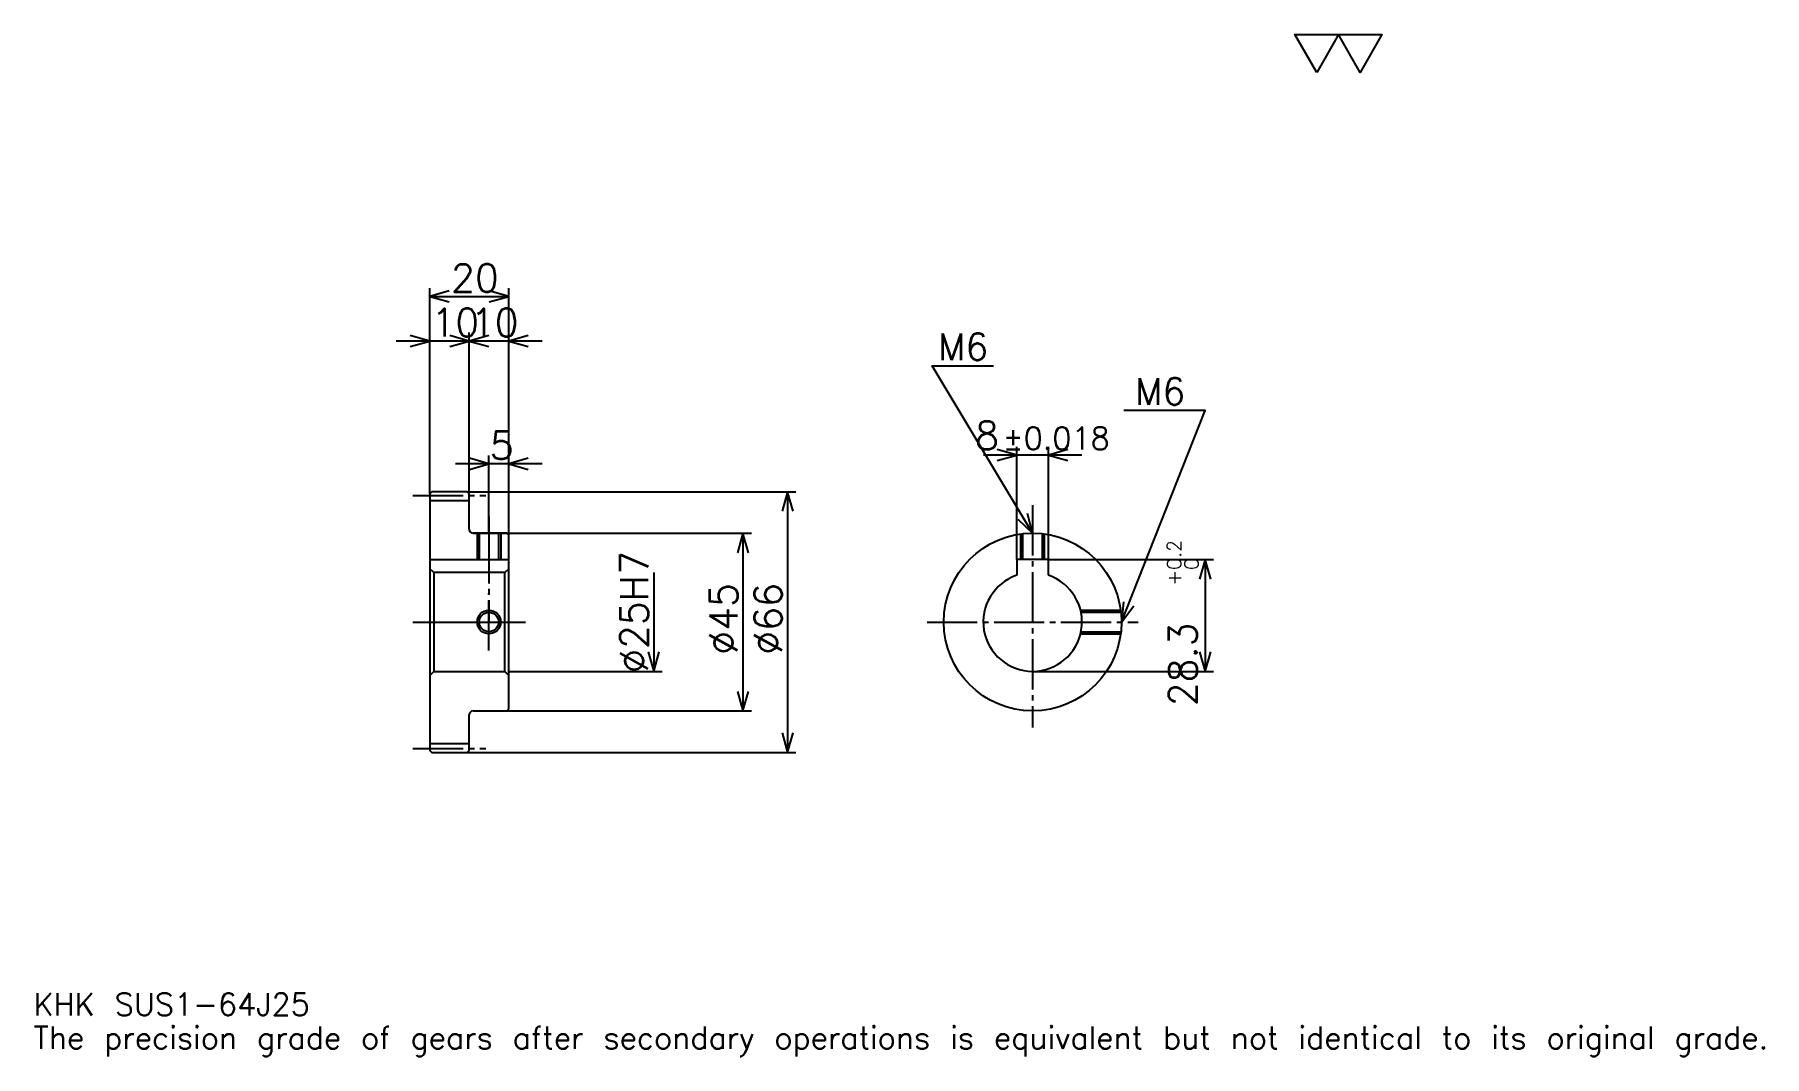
# Model space of a CAD drawing. Extents: x 14 to 453, y 5 to 264.
import ezdxf

# ---------------------------------------------------------------- set-up
doc = ezdxf.new("R2010")
doc.units = 0
doc.linetypes.add('DASHDOT', pattern=[16.95652, 12.717391, -1.413043, 1.413043, -1.413043])
doc.layers.get('0').update_dxf_attribs({"linetype": 'CONTINUOUS'})
doc.layers.add('DASHDOT', color=6, linetype='DASHDOT')
doc.styles.add('KANJI', font='TXT', dxfattribs={"bigfont": 'BIGFONT'})

msp = doc.modelspace()

# ---------------------------------------------------------------- linework, layer by layer
at = {"color": 5}
for p, q in [((114.456528, 148.163055), (114.456528, 199.739136)), ((114.456528, 197.619568), (134.456528, 197.619568)), ((134.456528, 148.163055), (134.456528, 199.739136)), ((124.456528, 148.163055), (124.456528, 188.434784)), ((132.934784, 186.315216), (105.978264, 186.315216)), ((142.934784, 186.315216), (115.978264, 186.315216)), ((263.17392, 130.963043), (263.17392, 159.565216)), ((271.17392, 130.963043), (271.17392, 159.565216)), ((142.934784, 155.228271), (120.978264, 155.228271)), ((129.456528, 148.163055), (129.456528, 157.347824)), ((279.652161, 157.445648), (254.695663, 157.445648)), ((114.456528, 147.663055), (114.456528, 148.163055)), ((123.956528, 148.163055), (134.456528, 148.163055)), ((124.456528, 147.663055), (124.456528, 148.163055)), ((129.456528, 137.663055), (129.456528, 148.163055)), ((129.456528, 137.663055), (129.456528, 148.163055)), ((134.456528, 148.163055), (207.228271, 148.163055)), ((134.456528, 137.163055), (134.456528, 148.163055)), ((205.108704, 148.163055), (205.108704, 82.163048)), ((125.456528, 137.663055), (134.456528, 137.663055)), ((134.456528, 137.663055), (195.92392, 137.663055)), ((193.804352, 137.663055), (193.804352, 92.663048)), ((171.195663, 127.663048), (171.195663, 102.663048)), ((271.17392, 130.963043), (312.989136, 130.963043)), ((310.869568, 130.963043), (310.869568, 102.663048)), ((134.456528, 102.663048), (173.315216, 102.663048)), ((267.17392, 102.663048), (312.989136, 102.663048)), ((125.456528, 92.663048), (134.456528, 92.663048)), ((134.456528, 92.663048), (195.92392, 92.663048)), ((123.956528, 82.163048), (134.456528, 82.163048)), ((134.456528, 82.163048), (207.228271, 82.163048))]:
    msp.add_line(p, q, dxfattribs=at)
at = {"color": 4}
for p, q in [((114.456528, 145.913055), (124.456528, 145.913055)), ((114.456528, 130.963043), (134.456528, 130.963043)), ((115.456528, 127.663048), (115.456528, 102.663048)), ((133.456528, 127.663048), (134.456528, 128.663055)), ((133.456528, 102.663048), (134.456528, 101.663048)), ((114.456528, 84.413048), (124.456528, 84.413048))]:
    msp.add_line(p, q, dxfattribs=at)
at = {"color": 7}
msp.add_lwpolyline([(339.130432, 254.347824), (333.619568, 263.899994), (355.663025, 263.899994), (350.152161, 254.347824), (344.641296, 263.899994), (339.130432, 254.347824)], dxfattribs=at)
at = {"color": 5}
for points in [[(119.402176, 199.032608), (114.456528, 197.619568), (119.402176, 196.206528)], [(129.51088, 196.206528), (134.456528, 197.619568), (129.51088, 199.032608)], [(109.51088, 184.902191), (114.456528, 186.315216), (109.51088, 187.728271)], [(119.51088, 184.902191), (124.456528, 186.315216), (119.51088, 187.728271)], [(129.402176, 187.728271), (124.456528, 186.315216), (129.402176, 184.902191)], [(139.402176, 187.728271), (134.456528, 186.315216), (139.402176, 184.902191)], [(267.17392, 137.663055), (241.739136, 180.054352), (257.282593, 180.054352)], [(289.67392, 115.163048), (310.869568, 168.75), (290.239136, 168.75)], [(258.228271, 156.032608), (263.17392, 157.445648), (258.228271, 158.858704)], [(276.119568, 158.858704), (271.17392, 157.445648), (276.119568, 156.032608)], [(124.51088, 153.815216), (129.456528, 155.228271), (124.51088, 156.641312)], [(139.402176, 156.641312), (134.456528, 155.228271), (139.402176, 153.815216)], [(206.521744, 143.217392), (205.108704, 148.163055), (203.695663, 143.217392)], [(263.417725, 141.17691), (267.17392, 137.663055), (265.841064, 142.63092)], [(195.217392, 132.717392), (193.804352, 137.663055), (192.391312, 132.717392)], [(312.282593, 126.017395), (310.869568, 130.963043), (309.456543, 126.017395)], [(290.178986, 120.281746), (289.67392, 115.163048), (292.806976, 119.242279)], [(169.782623, 107.608704), (171.195663, 102.663048), (172.608704, 107.608704)], [(309.456543, 107.608704), (310.869568, 102.663048), (312.282593, 107.608704)], [(192.391312, 97.608704), (193.804352, 92.663048), (195.217392, 97.608704)], [(203.695663, 87.108704), (205.108704, 82.163048), (206.521744, 87.108704)]]:
    msp.add_lwpolyline(points, dxfattribs=at)
at = {"color": 4}
for points in [[(124.456528, 138.663055), (124.456528, 147.663055), (123.956528, 148.163055), (114.956528, 148.163055), (114.456528, 147.663055), (114.456528, 101.663048)], [(125.456528, 92.663048), (133.956528, 92.663048), (134.456528, 93.163048), (134.456528, 137.163055), (133.956528, 137.663055), (125.456528, 137.663055)], [(126.456528, 137.663055), (126.456528, 130.963043)], [(126.996529, 137.663055), (126.996529, 130.963043)], [(131.916534, 137.663055), (131.916534, 130.963043)], [(132.456528, 137.663055), (132.456528, 130.963043)], [(264.17392, 130.963043), (264.17392, 137.462158)], [(264.713928, 130.963043), (264.713928, 137.528168)], [(269.633911, 130.963043), (269.633911, 137.528168)], [(270.17392, 130.963043), (270.17392, 137.462158)], [(114.456528, 101.663048), (115.456528, 102.663048), (133.456528, 102.663048), (133.456528, 127.663048), (115.456528, 127.663048), (114.456528, 128.663055)], [(271.17392, 127.005768), (271.17392, 130.963043), (263.17392, 130.963043), (263.17392, 127.005768)], [(279.308594, 118.163048), (289.473022, 118.163048)], [(279.429443, 117.623047), (289.539032, 117.623047)], [(279.308594, 112.163048), (289.473022, 112.163048)], [(279.429443, 112.703049), (289.539032, 112.703049)], [(114.456528, 101.663048), (114.456528, 82.663048), (114.956528, 82.163048), (123.956528, 82.163048), (124.456528, 82.663048), (124.456528, 91.663048)]]:
    msp.add_lwpolyline(points, dxfattribs=at)
for centre, radius in [((267.17392, 115.163048), 22.5), ((129.456528, 115.163048), 2.46)]:
    msp.add_circle(centre, radius, dxfattribs=at)
at = {"color": 7}
msp.add_circle((129.456528, 115.163048), 3, dxfattribs=at)
at = {"color": 4}
for centre, radius, start, end in [((125.456528, 138.663055), 1, 180, 270), ((267.17392, 115.163048), 12.5, 108.66292518, 71.33707482), ((125.456528, 91.663048), 1, 90, 180)]:
    msp.add_arc(centre, radius, start, end, dxfattribs=at)
at = {"layer": 'DASHDOT', "color": 7}
for p, q in [((110.2174, 147.163055), (128.695663, 147.163055)), ((267.17392, 144.728271), (267.17392, 88.42392)), ((129.456528, 137.663055), (129.456528, 115.163048)), ((110.2174, 115.163048), (138.695663, 115.163048)), ((240.434784, 115.163048), (293.913055, 115.163048)), ((110.2174, 83.163048), (128.695663, 83.163048))]:
    msp.add_line(p, q, dxfattribs=at)
for points in [[(129.456528, 141.902176), (129.456528, 126.723915)], [(129.456528, 107.92392), (129.456528, 122.402176)], [(122.2174, 115.163048), (136.695663, 115.163048)]]:
    msp.add_lwpolyline(points, dxfattribs=at)

# ---------------------------------------------------------------- texts
at = {"color": 7, "style": 'KANJI'}
for s, height, p in [('20', 7.065217, (119.864136, 198.75)), ('10', 7.065217, (114.864136, 187.445648)), ('10', 7.065217, (124.864136, 187.445648)), ('M6', 6.782609, (243.152176, 181.467392)), ('M6', 6.782609, (293.065216, 170.163055)), ('5', 7.065217, (129.660339, 156.358704)), ('8', 7.065217, (252.58992, 158.858704)), ('%%p0.018', 5.652174, (259.583618, 158.858704)), ('KHK SUS1-64J25', 5.652174, (14.130435, 15.543478)), ('The precision grade of gears after secondary operations is equivalent but not identical to its original grade.', 5.652174, (14.130435, 7.065217))]:
    msp.add_text(s, height=height, dxfattribs=at).set_placement(p)
for s, height, p in [('%%c25H7', 7.065217, (169.782623, 102.269028)), ('0.2', 3.532609, (304.793488, 128.375168)), ('+', 3.532609, (304.793488, 124.41864)), ('0', 3.532609, (309.17392, 128.375168)), ('%%c45', 7.065217, (192.391312, 106.86142)), ('%%c66', 7.065217, (203.695663, 106.86142)), ('28.3', 7.065217, (308.75, 93.837585))]:
    msp.add_text(s, height=height, rotation=90, dxfattribs=at).set_placement(p)

doc.saveas('drawing.dxf')
